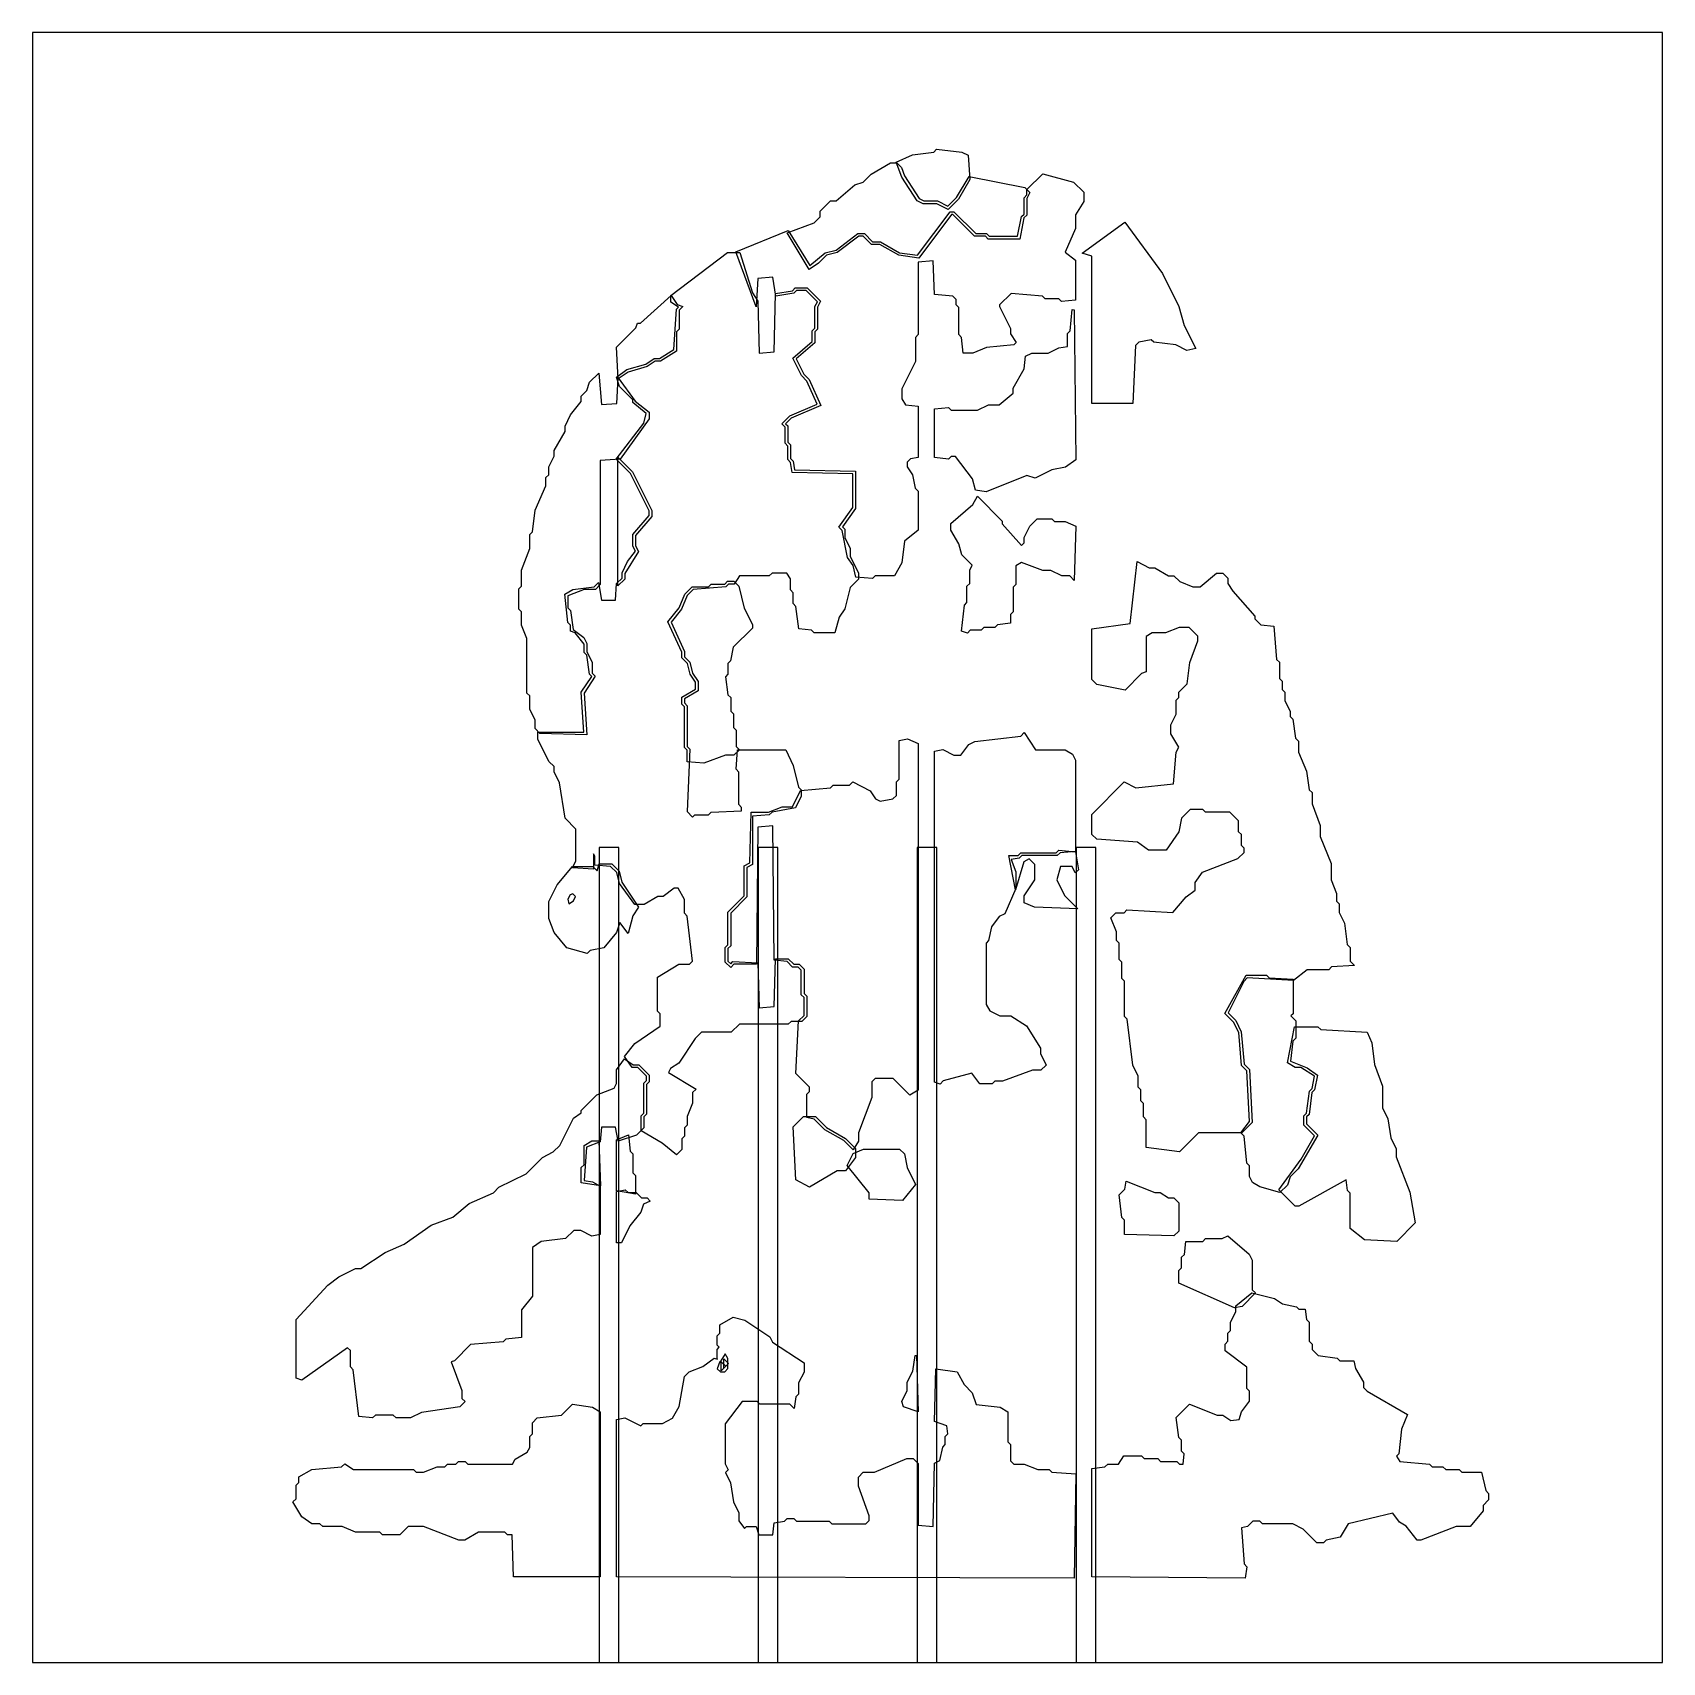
# Model space of a CAD drawing. Header units: millimetres. Extents: x 0 to 296, y 0 to 296.
import ezdxf

# ---------------------------------------------------------------- set-up
doc = ezdxf.new("R2010")
doc.units = ezdxf.units.MM
for name, color, linetype in [('CUT_OUTLINE', 5, 'Continuous'), ('CUT_SLOT', 1, 'Continuous'), ('ENG_D', 3, 'Continuous'), ('ENG_K', 2, 'Continuous'), ('ENG_L', 4, 'Continuous')]:
    doc.layers.add(name, color=color, linetype=linetype)

msp = doc.modelspace()

# ---------------------------------------------------------------- linework, layer by layer
at = {"layer": 'CUT_OUTLINE'}
msp.add_lwpolyline([(0, 0), (295.8, 0), (295.8, 295.8), (0, 295.8), (0, 0)], close=True, dxfattribs=at)
at = {"layer": 'CUT_SLOT'}
for points in [[(102.82, 0), (106.38, 0), (106.38, 147.9), (102.82, 147.9), (102.82, 0)], [(131.69, 0), (135.25, 0), (135.25, 147.9), (131.69, 147.9), (131.69, 0)], [(160.55, 0), (164.12, 0), (164.12, 147.9), (160.55, 147.9), (160.55, 0)], [(189.42, 0), (192.99, 0), (192.99, 147.9), (189.42, 147.9), (189.42, 0)]]:
    msp.add_lwpolyline(points, close=True, dxfattribs=at)
at = {"layer": 'ENG_D'}
for points in [[(141.85, 261.26), (142.97, 262.38), (142.97, 263.37), (144.84, 265.24), (145.84, 265.24), (149.26, 268.17), (150.73, 268.66), (152.19, 270.12), (155.72, 272.14), (156.88, 272.14), (157.73, 271.29), (158.23, 269.78), (160.89, 265.67), (161.76, 265.24), (164.23, 265.24), (166.09, 264.3), (167.67, 265.88), (169.97, 269.7), (180.07, 267.68), (180.99, 266.77), (180.44, 265.67), (180.44, 262.67), (179.93, 262.16), (179.16, 258.34), (173.44, 258.34), (172.94, 258.83), (170.97, 258.83), (167.03, 262.77), (166.76, 262.77), (160.83, 254.87), (157.19, 255.39), (153.75, 257.35), (152.24, 257.35), (150.76, 258.83), (149.96, 258.83), (146.04, 255.89), (144.08, 255.4), (142.64, 253.95), (140.92, 252.81), (136.94, 259.45), (141.85, 261.26)], [(110.93, 99.69), (110.93, 105.11), (111.42, 105.61), (111.42, 106.39), (109.84, 107.97), (108.83, 107.97), (107.41, 109.95), (109.28, 112.34), (113.88, 115.49), (113.88, 117.73), (113.39, 118.22), (113.39, 124.38), (117.27, 126.7), (119.21, 126.7), (119.79, 127.29), (118.83, 135.46), (118.32, 135.97), (118.32, 138.47), (117.19, 140.51), (116.43, 140.51), (114.46, 139.03), (113.46, 139.03), (110.99, 137.55), (109.32, 137.55), (106.51, 141.39), (106.02, 143.34), (104.9, 144.46), (102.05, 144.72), (102.05, 146.35), (101.81, 146.77), (101.81, 143.94), (97.97, 144.23), (98.6, 145.5), (98.6, 151.25), (96.64, 153.21), (95.65, 159.66), (94.66, 161.65), (94.66, 162.59), (93.72, 163.53), (91.7, 167.56), (91.7, 168.85), (100.06, 168.85), (99.58, 176.07), (101.49, 178.93), (101.08, 179.34), (100.59, 182.79), (100.08, 183.3), (100.08, 184.79), (98.45, 186.89), (97.62, 187.16), (97.62, 188.23), (97.13, 188.71), (96.61, 193.88), (98.03, 194.73), (101.94, 195.22), (102.71, 195.99), (103.25, 192.77), (105.77, 192.77), (106, 195.83), (106.98, 196.81), (106.98, 197.75), (108, 199.8), (109.41, 201.67), (108.95, 202.57), (108.95, 204.69), (111.91, 208.14), (111.91, 208.98), (108.51, 215.79), (105.92, 218.38), (110.95, 224.92), (111.39, 226.69), (108.95, 228.64), (108.95, 229.15), (106.52, 231.58), (105.95, 233.29), (107.86, 234.65), (111.31, 235.64), (112.82, 236.64), (113.81, 236.64), (116.36, 238.26), (116.85, 245.63), (117.2, 245.97), (115.86, 246.86), (115.86, 248.1), (126.13, 255.87), (128.36, 255.87), (130.63, 248.58), (131.63, 247.07), (131.87, 237.65), (134.6, 237.86), (134.84, 248.44), (137.92, 248.95), (138.43, 249.46), (140.61, 249.46), (143.03, 247.05), (142.48, 245.95), (142.48, 241.96), (141.99, 241.47), (141.99, 239.49), (138.59, 236.58), (139.97, 233.83), (140.96, 232.84), (143.05, 228.13), (137.69, 225.84), (136.66, 224.81), (137.06, 224.42), (137.06, 221.46), (137.55, 220.97), (137.55, 218.5), (138.03, 218.03), (138.26, 216.43), (149.38, 216.18), (149.38, 209.45), (146.99, 206.1), (147.41, 205.69), (147.41, 204.16), (148.4, 202.19), (148.4, 200.71), (149.87, 197.75), (149.87, 196.61), (148.37, 195.1), (147.39, 191.19), (146.4, 189.7), (145.63, 186.85), (141.88, 186.85), (141.38, 187.35), (139.05, 187.61), (138.55, 191.67), (138.04, 192.17), (138.04, 194.14), (137.55, 194.64), (137.55, 196.64), (136.92, 197.7), (134.2, 197.7), (133.71, 197.2), (128.31, 197.2), (127.33, 195.72), (126.31, 195.72), (125.83, 195.24), (119.91, 194.75), (118.78, 193.61), (117.8, 191.16), (115.9, 188.79), (118.32, 183.45), (118.32, 182.51), (119.28, 181.55), (119.78, 179.56), (120.79, 178.05), (120.79, 176.36), (118.32, 174.88), (118.32, 174.13), (118.81, 173.64), (118.81, 166.25), (119.31, 165.75), (118.82, 154.41), (119.8, 153.43), (120.19, 153.82), (122.66, 153.82), (123.15, 154.31), (128.67, 154.55), (128.67, 155.19), (128.18, 155.69), (128.18, 161.6), (127.68, 162.11), (127.95, 165.65), (136.72, 165.65), (138.03, 162.77), (139, 158.87), (139.52, 158.36), (139.52, 157.21), (138.45, 155.08), (134.22, 154.33), (133.71, 153.83), (130.65, 153.59), (130.65, 144.79), (129.66, 144.3), (129.66, 138.93), (126.7, 135.97), (126.7, 130.05), (126.21, 129.56), (126.21, 127.3), (126.7, 126.8), (127.1, 127.2), (131.63, 126.94), (131.87, 118.83), (134.6, 119.04), (134.84, 127.69), (137.16, 127.69), (138.14, 126.7), (139.13, 126.7), (140.01, 125.82), (140.01, 121.38), (140.51, 120.89), (140.51, 117.23), (139.62, 116.35), (137.65, 116.35), (137.16, 115.86), (128.28, 115.86), (126.8, 114.38), (121.38, 114.38), (120.24, 113.23), (117.27, 108.78), (115.8, 107.8), (115.44, 107.08), (120.44, 104.07), (119.8, 103.43), (119.8, 101.51), (118.81, 99.05), (118.81, 97.51), (118.32, 97.02), (118.32, 95.54), (117.83, 95.05), (117.83, 93.08), (116.86, 92.11), (114.24, 94.21), (110.43, 96.49), (110.43, 99.2), (110.93, 99.69)], [(220.87, 90.12), (220.38, 90.6), (219.89, 95.53), (219.31, 96.11), (220.86, 98.18), (220.38, 107.37), (219.4, 108.35), (218.9, 114.31), (217.95, 116.2), (216.37, 117.79), (220.23, 124.73), (223.93, 124.73), (224.43, 124.23), (228.76, 123.98), (228.76, 117.73), (228.36, 117.34), (229.25, 116.45), (229.25, 113.29), (228.74, 112.78), (228.28, 109.12), (231.34, 107.94), (233.22, 106.6), (232.68, 103.9), (232.19, 103.42), (231.7, 99.47), (231.22, 98.99), (231.22, 97.72), (233.25, 95.68), (229.69, 89.58), (228.23, 88.12), (227.74, 86.64), (226.36, 85.26), (222.74, 86.29), (221.42, 87.09), (220.87, 88.19), (220.87, 90.12)], [(142.09, 99.09), (144.11, 97.07), (147.56, 95.1), (149.38, 93.28), (149.38, 91.61), (147.53, 89.23), (146, 89.23), (141, 86.24), (138.54, 87.61), (138.04, 97.22), (139.91, 99.09), (142.09, 99.09)], [(208.54, 71.59), (208.54, 73.56), (209.05, 74.06), (209.31, 76.42), (212.38, 76.42), (212.88, 76.91), (215.88, 76.91), (216.96, 77.45), (220.82, 74.11), (221.36, 73.02), (221.36, 67.64), (221.96, 67.05), (219.51, 64.6), (218.13, 64.33), (208.05, 68.86), (208.05, 71.1), (208.54, 71.59)]]:
    msp.add_lwpolyline(points, close=True, dxfattribs=at)
at = {"layer": 'ENG_K'}
for points in [[(161.65, 264.74), (160.55, 265.29), (157.79, 269.56), (156.71, 272.27), (159.67, 273.61), (163.56, 274.1), (164.08, 274.62), (168.68, 274.11), (169.83, 273.53), (170.09, 269.12), (168.07, 265.58), (166.19, 263.71), (164.11, 264.74), (161.65, 264.74)], [(148.89, 209.61), (148.89, 215.7), (137.83, 215.94), (137.56, 217.79), (137.06, 218.3), (137.06, 220.76), (136.56, 221.26), (136.56, 224.22), (135.97, 224.81), (137.41, 226.25), (142.4, 228.39), (140.55, 232.56), (139.56, 233.54), (137.98, 236.71), (141.49, 239.71), (141.49, 241.68), (141.99, 242.17), (141.99, 246.07), (142.43, 246.95), (140.4, 248.97), (138.64, 248.97), (138.16, 248.49), (134.88, 247.94), (134.38, 251.42), (131.62, 251.2), (131.32, 246.06), (127.62, 256.01), (137.16, 259.87), (141.06, 253.53), (143.84, 255.85), (145.82, 256.34), (149.79, 259.32), (150.96, 259.32), (152.44, 257.84), (153.88, 257.84), (157.35, 255.86), (160.61, 255.4), (166.51, 263.27), (167.23, 263.27), (171.18, 259.32), (173.15, 259.32), (173.64, 258.83), (178.76, 258.83), (179.47, 262.4), (179.95, 262.87), (179.95, 265.83), (180.44, 266.33), (180.44, 267.31), (183.33, 270.2), (188.95, 268.66), (190.79, 266.82), (190.79, 265.17), (189.31, 262.7), (189.31, 260.26), (187.4, 255.95), (189.31, 254.51), (189.31, 247.27), (186.76, 246.98), (186.25, 247.49), (183.79, 247.49), (183.29, 247.99), (177.58, 248.47), (175.51, 246.4), (175.51, 246.07), (177.48, 242.12), (177.48, 241.15), (178.54, 239.57), (178.09, 239.12), (173.1, 238.62), (170.63, 237.63), (168.88, 237.63), (168.62, 240.48), (168.12, 240.98), (168.12, 245.91), (167.62, 246.4), (167.62, 247.39), (167.02, 247.99), (163.69, 248.25), (163.44, 254.37), (160.72, 254.16), (160.72, 240.98), (160.23, 240.49), (160.23, 236.09), (157.76, 231.16), (157.76, 229.32), (158.4, 228.25), (160.72, 227.99), (160.72, 218.69), (159.36, 218.42), (158.75, 217.81), (158.75, 217), (159.72, 215.54), (160.21, 213.1), (160.72, 212.59), (160.72, 205.47), (158.24, 203.48), (157.75, 199.59), (156.43, 197.2), (152.93, 197.2), (152.43, 196.7), (149.43, 196.97), (148.91, 199.07), (147.92, 200.56), (146.94, 205.46), (146.35, 206.05), (148.89, 209.61)], [(198.24, 261.39), (205.06, 252.06), (208.03, 246.1), (209.02, 242.65), (211.13, 238.44), (209.49, 238.11), (207.48, 239.12), (203.5, 239.61), (203.04, 240.07), (200.78, 239.62), (200.16, 239), (199.66, 228.51), (192.27, 228.51), (192.27, 255.2), (190.51, 255.79), (198.24, 261.39)], [(109.76, 243.05), (110.34, 243.05), (115.9, 248.11), (117, 246.46), (118.04, 246.12), (117.34, 245.42), (117.34, 241.96), (116.84, 241.47), (116.84, 237.99), (113.96, 236.15), (112.97, 236.15), (111.52, 235.18), (108.07, 234.2), (106.26, 232.99), (105.99, 238.71), (109.48, 242.2), (109.76, 243.05)], [(166.23, 218.39), (163.68, 218.67), (163.68, 227.5), (166.23, 227.78), (166.74, 227.28), (171.51, 227.28), (173.48, 228.26), (175.42, 228.26), (177.98, 230.35), (177.98, 231.29), (179.95, 234.75), (180.21, 237.05), (181.37, 237.63), (184.33, 237.63), (186.28, 238.61), (187.84, 238.83), (187.84, 241.18), (188.34, 241.68), (188.69, 245.52), (189.06, 245.51), (189.32, 218.28), (187.44, 216.94), (184.96, 216.44), (181.94, 214.93), (180.45, 215.43), (173.08, 212.48), (171.12, 212.76), (170.6, 214.84), (167.5, 218.89), (166.74, 218.89), (166.23, 218.39)], [(88.74, 190.69), (88.25, 191.18), (88.25, 194.84), (88.74, 195.33), (88.74, 198.23), (90.22, 202.18), (90.22, 204.7), (90.73, 205.21), (91.21, 209.1), (93.18, 213.52), (93.18, 215.05), (93.67, 215.55), (93.67, 216.98), (94.66, 218.95), (94.66, 219.95), (96.63, 223.4), (96.63, 224.38), (97.65, 226.42), (99.59, 228.84), (99.59, 229.84), (100.6, 230.86), (101.1, 232.34), (102.74, 233.99), (103.26, 228.28), (106.01, 228.49), (106.28, 233.15), (109.38, 228.93), (111.91, 226.9), (111.91, 225.72), (106.62, 218.41), (103.04, 218.17), (103.04, 195.62), (102.15, 194.74), (100.13, 194.74), (97.12, 193.58), (97.12, 191.39), (97.6, 190.91), (98.09, 187.48), (100.03, 186.03), (100.57, 184.94), (100.57, 183.46), (101.56, 181.48), (101.56, 179.56), (102.12, 178.99), (100.09, 175.94), (100.59, 168.35), (92.09, 168.61), (91.21, 169.49), (91.21, 171.02), (90.22, 172.99), (90.22, 175.41), (89.73, 175.9), (89.73, 185.82), (88.74, 188.28), (88.74, 190.69)], [(109.98, 201.63), (107.48, 197.62), (107.48, 196.61), (106.24, 195.38), (106.24, 218.75), (108.91, 216.08), (112.41, 209.09), (112.41, 207.96), (109.45, 204.51), (109.45, 202.68), (109.98, 201.63)], [(168.63, 201.02), (168.13, 203.02), (166.64, 205.52), (166.64, 206.68), (170.64, 210.18), (171.52, 211.65), (176, 207.16), (176, 206.66), (179.47, 202.74), (179.95, 203.22), (179.95, 204.16), (180.98, 206.22), (182.31, 207.56), (184.98, 207.56), (185.47, 207.06), (187.39, 207.06), (189.32, 206.24), (189.05, 196.38), (188.23, 197.2), (186.79, 197.2), (184.82, 198.19), (183.35, 198.19), (179.48, 199.64), (178.47, 199.04), (178.47, 195.62), (177.98, 195.13), (177.98, 190.69), (177.48, 190.2), (177.48, 188.6), (175.13, 188.34), (174.63, 187.84), (172.65, 187.84), (172.16, 187.34), (170.19, 187.34), (169.66, 186.81), (168.59, 187.17), (169.11, 191.89), (169.59, 192.37), (169.59, 195.33), (170.09, 195.83), (170.09, 198.25), (170.53, 199.13), (168.63, 201.02)], [(197.2, 127.59), (197.2, 130.54), (196.71, 131.04), (196.71, 132.57), (195.68, 135.14), (196.61, 136.07), (198.09, 136.07), (198.59, 136.57), (206.95, 136.08), (209.36, 138.96), (211.01, 140.14), (211.01, 141.57), (212.33, 143.42), (218.76, 145.89), (219.88, 147.02), (219.88, 147.8), (219.39, 148.29), (219.39, 150.26), (218.89, 150.76), (218.89, 152.73), (217.31, 154.31), (212.88, 154.31), (212.38, 154.8), (210.12, 154.8), (208.52, 153.2), (208.03, 150.76), (205.71, 147.41), (202.54, 147.41), (200.56, 148.89), (193.15, 149.39), (192.27, 150.26), (192.27, 153.92), (198.14, 159.79), (200.21, 158.75), (207.08, 159.47), (207.56, 165.23), (208.01, 166.13), (206.57, 168.54), (206.57, 170.15), (207.56, 172.12), (207.56, 174.63), (208.05, 175.12), (208.05, 176.11), (209.54, 177.6), (210.03, 181.49), (211.5, 185.42), (211.5, 186.25), (209.92, 187.84), (208.1, 187.84), (205.63, 186.85), (203.19, 186.85), (202.13, 186.22), (202.13, 179.77), (201.28, 179.49), (198.27, 176.48), (193.14, 177.5), (192.27, 178.37), (192.27, 187.56), (199.2, 188.55), (200.45, 199.8), (202.68, 198.68), (203.68, 198.68), (206.15, 197.2), (207.16, 197.2), (208.19, 196.18), (210.56, 195.23), (211.9, 195.23), (214.86, 197.7), (216.04, 197.7), (216.92, 196.81), (216.92, 195.8), (217.86, 194.4), (221.85, 189.9), (221.85, 189.42), (222.95, 188.32), (225.29, 188.06), (225.79, 182.03), (226.29, 181.53), (226.29, 178.57), (226.78, 178.08), (226.78, 176.6), (227.28, 176.11), (227.28, 174.58), (228.26, 172.61), (228.26, 171.67), (228.74, 171.19), (229.23, 167.74), (229.74, 167.23), (229.74, 165.21), (231.21, 161.77), (231.7, 158.37), (232.21, 157.86), (232.21, 155.83), (233.69, 151.89), (233.69, 149.92), (235.66, 144.99), (235.66, 142.03), (236.64, 139.57), (236.64, 138.14), (237.14, 137.65), (237.14, 136.13), (238.12, 134.17), (238.6, 130.27), (239.11, 129.76), (239.11, 127.3), (239.91, 126.49), (235.77, 126.22), (235.27, 125.72), (231.31, 125.72), (228.84, 123.74), (220.47, 124.23), (219.84, 123.6), (216.98, 117.88), (218.36, 116.5), (219.38, 114.45), (219.87, 108.57), (220.86, 107.58), (221.37, 98.01), (219.49, 96.14), (211.6, 96.14), (208.14, 92.67), (202.13, 93.45), (202.13, 98.5), (201.64, 98.99), (201.64, 101.46), (201.15, 101.95), (201.15, 103.92), (200.65, 104.42), (200.65, 106.43), (199.67, 108.39), (198.69, 116.73), (198.19, 117.23), (198.19, 123.64), (197.7, 124.14), (197.7, 127.09), (197.2, 127.59)], [(118.84, 181.3), (117.83, 182.31), (117.83, 183.35), (115.32, 188.86), (117.37, 191.41), (118.36, 193.89), (119.7, 195.23), (122.66, 195.23), (123.15, 195.72), (125.61, 195.72), (126.11, 196.22), (127.3, 196.22), (128.16, 195.36), (129.15, 191.37), (130.65, 188.39), (130.65, 187.73), (127.18, 184.26), (126.68, 181.8), (126.21, 181.32), (126.21, 179.35), (125.73, 178.87), (126.2, 175.63), (126.7, 175.12), (126.7, 172.65), (127.2, 172.16), (127.2, 169.7), (127.69, 169.2), (127.69, 166.25), (128.28, 165.65), (127.3, 164.66), (125.76, 164.66), (121.81, 163.18), (118.81, 163.45), (118.81, 165.55), (118.32, 166.04), (118.32, 173.44), (117.83, 173.93), (117.83, 175.16), (120.29, 176.64), (120.29, 177.9), (119.33, 179.35), (118.84, 181.3)], [(189.31, 163.74), (189.31, 147.18), (186.47, 146.93), (185.97, 146.42), (179.56, 146.42), (179.08, 145.94), (177.58, 145.73), (178.47, 143.51), (178.47, 140.45), (176.44, 135.89), (175.43, 135.38), (174.02, 133.5), (173.52, 131.02), (173.05, 130.54), (173.05, 119.38), (173.71, 118.26), (175.57, 117.34), (177.55, 117.34), (180.37, 115.54), (182.91, 111.49), (182.91, 110.49), (183.94, 108.41), (183.01, 107.48), (181.47, 107.48), (176.05, 105.5), (174.63, 105.5), (174.13, 105.01), (171.94, 105.01), (170.48, 106.95), (165.29, 105.53), (164.73, 104.97), (163.68, 105.33), (163.68, 165.36), (165.19, 165.66), (167.19, 164.66), (168.49, 164.66), (169.93, 166.58), (171, 167.12), (179.34, 168.1), (179.99, 168.75), (182.05, 165.65), (187.41, 165.65), (188.76, 164.84), (189.31, 163.74)], [(138.93, 126.21), (137.94, 126.21), (136.94, 127.21), (134.59, 127.47), (134.35, 151.83), (131.63, 151.62), (131.38, 126.7), (127.3, 126.7), (126.7, 126.11), (125.72, 127.09), (125.72, 129.76), (126.21, 130.26), (126.21, 136.17), (129.17, 139.13), (129.17, 144.6), (130.16, 145.1), (130.41, 154.31), (133.56, 154.31), (136.02, 155.3), (137.89, 155.3), (139.36, 158.24), (144.83, 158.74), (145.33, 159.24), (148.29, 159.24), (148.84, 159.79), (152.01, 158.2), (153, 156.72), (153.85, 156.29), (156.16, 156.76), (156.78, 157.37), (156.78, 159.84), (157.27, 160.33), (157.27, 167.33), (158.77, 167.63), (160.72, 166.8), (160.72, 103.88), (159.2, 102.97), (156.18, 106), (152.93, 106), (152.34, 105.4), (152.34, 102.5), (149.87, 96.09), (149.87, 94.59), (148.94, 93.03), (147.26, 94.71), (143.81, 96.68), (141.86, 98.62), (140.51, 98.89), (140.51, 103.14), (141, 103.63), (141, 104.42), (138.53, 106.89), (139.03, 116.46), (140.01, 117.44), (140.01, 120.68), (139.52, 121.18), (139.52, 125.61), (138.93, 126.21)], [(106.96, 141.59), (109.99, 137.06), (108.94, 135.47), (108.07, 132.31), (106.57, 134.31), (105.97, 132.5), (103.67, 129.68), (101.19, 129.19), (100.65, 128.64), (96.98, 129.69), (94.69, 132.49), (93.67, 135.04), (93.67, 138.1), (95.19, 141.14), (97.99, 144.45), (101.66, 144.45), (102.44, 143.67), (102.86, 144.94), (105.11, 144.94), (106.47, 143.59), (106.96, 141.59)], [(97.54, 139.32), (97.13, 138.5), (97.3, 137.69), (98.17, 138.22), (98.55, 138.98), (98.04, 139.49), (97.54, 139.32)], [(229.18, 107.97), (227.74, 108.83), (229.05, 115.36), (233.29, 115.36), (233.79, 114.86), (242.23, 114.37), (243.05, 112.47), (243.54, 108.52), (245.02, 104.56), (245.02, 100.63), (246, 98.68), (246.5, 95.22), (247.49, 93.24), (247.49, 91.75), (249.95, 85.36), (250.96, 79.78), (247.59, 76.41), (241.73, 76.67), (239.11, 78.76), (239.11, 85.19), (238.63, 85.67), (238.41, 87.61), (229.8, 82.83), (229.15, 82.83), (226.21, 85.76), (230.27, 91.34), (232.64, 95.6), (230.73, 97.51), (230.73, 99.2), (231.23, 99.7), (231.73, 103.65), (232.23, 104.15), (232.67, 106.37), (230.16, 107.97), (229.18, 107.97)], [(98.16, 98.77), (99.59, 99.72), (99.59, 100.18), (102.41, 103), (105.57, 104.22), (106, 105.07), (106, 107.55), (107.41, 109.54), (109.03, 108.46), (110.04, 108.46), (111.91, 106.59), (111.91, 105.4), (111.42, 104.91), (111.42, 99.49), (110.93, 98.99), (110.93, 97.02), (109.58, 95.67), (106.3, 94.58), (105.79, 97.12), (103.26, 97.12), (103.02, 94.48), (100.56, 93.5), (100.1, 87.47), (101.64, 87.25), (103.04, 86.42), (103.04, 77.69), (101.52, 77.39), (99.53, 78.39), (98.21, 78.39), (96.74, 76.92), (92.28, 76.42), (90.71, 75.3), (90.71, 66.47), (88.74, 64), (88.74, 58.94), (85.89, 58.68), (85.4, 58.18), (79.48, 57.69), (76.55, 54.75), (75.99, 54.57), (77.9, 49.34), (77.9, 47.92), (78.49, 47.33), (77.52, 46.36), (70.57, 45.36), (68.59, 44.37), (65.96, 44.37), (65.47, 44.86), (62.22, 44.86), (61.72, 44.36), (59.19, 44.64), (58.19, 53.13), (57.68, 53.64), (57.68, 56.59), (57.16, 57.11), (48.85, 51.25), (47.82, 51.59), (47.82, 62.21), (53.57, 68.47), (55.58, 69.97), (58.61, 71.49), (59.58, 71.49), (63.97, 74.42), (67.42, 75.89), (72.36, 79.35), (76.29, 80.82), (79.24, 83.28), (83.67, 85.25), (84.65, 86.23), (89.58, 88.7), (92.54, 91.66), (94.51, 92.64), (95.69, 93.82), (98.16, 98.77)], [(157.37, 93.18), (158.24, 92.31), (158.74, 89.81), (160.27, 86.74), (157.87, 83.81), (151.85, 84.07), (151.85, 85.2), (147.86, 90.19), (148.95, 92.38), (150.81, 93.18), (157.37, 93.18)], [(111.52, 84.3), (112.08, 83.74), (110.88, 83.14), (110.41, 81.72), (108.42, 79.24), (106.89, 76.17), (106, 76.17), (106, 85.49), (107.56, 85.8), (108.07, 85.29), (109.55, 85.29), (110.54, 84.3), (111.52, 84.3)], [(197.19, 84.89), (198.21, 85.9), (198.5, 87.35), (203.66, 85.29), (204.67, 85.29), (206.15, 84.3), (207.16, 84.3), (208.05, 83.42), (208.05, 78.29), (207.16, 77.4), (198.19, 77.66), (198.19, 80.26), (197.71, 80.74), (197.19, 84.89)], [(219.41, 45.47), (220.87, 47.41), (220.87, 49.2), (220.37, 49.69), (220.37, 53.61), (216.43, 56.57), (216.43, 57.78), (216.92, 58.28), (216.92, 59.76), (217.42, 60.25), (217.42, 61.68), (218.4, 63.66), (218.4, 64.7), (221.3, 67.07), (225.41, 66.05), (226.88, 65.06), (229.37, 64.56), (229.84, 64.09), (230.94, 64.09), (231.21, 62.24), (231.71, 61.73), (231.71, 58.28), (232.21, 57.78), (232.21, 56.8), (233.31, 55.7), (236.76, 55.2), (237.24, 54.72), (239.8, 54.72), (240.08, 53.33), (241.57, 50.85), (241.57, 49.9), (242.22, 49.25), (249.52, 44.97), (248.47, 42.34), (247.97, 37.85), (247.55, 37.43), (248.13, 36.47), (253.52, 35.98), (254, 35.5), (255.97, 35.5), (256.47, 35), (258.93, 35), (259.42, 34.51), (262.97, 34.51), (263.74, 31.18), (264.25, 30.67), (264.25, 29.48), (263.27, 28.49), (263.27, 27.52), (260.92, 24.65), (258.38, 24.65), (251.97, 22.19), (251.31, 22.19), (249.3, 24.71), (248.06, 25.45), (246.89, 27.08), (238.77, 25.17), (237.29, 22.7), (234.79, 22.2), (234.28, 21.69), (233.09, 21.69), (230.58, 24.2), (228.7, 25.14), (223.23, 25.14), (222.74, 25.64), (221.46, 25.64), (220.5, 24.67), (219.4, 24.45), (219.87, 17.86), (220.39, 17.34), (220.09, 15.28), (192.27, 15.53), (192.27, 35.22), (194.62, 35.49), (195.13, 35.99), (197.07, 35.99), (198.06, 37.47), (201.25, 37.47), (201.74, 36.98), (204.21, 36.98), (204.7, 36.48), (207.66, 36.48), (208.15, 35.99), (208.81, 35.99), (209.02, 37.87), (208.54, 38.35), (208.54, 40.32), (208.06, 40.8), (207.54, 44.46), (209.96, 46.88), (215, 44.86), (216.01, 44.86), (217.47, 43.89), (218.96, 44.1), (219.41, 45.47)], [(124.24, 57.58), (124.24, 59.26), (124.73, 59.76), (124.73, 61.28), (127.16, 62.63), (129.27, 62.1), (133.8, 59.08), (134.29, 58.1), (140.01, 54.36), (140.01, 52.69), (139.03, 50.72), (139.03, 48.71), (138.52, 48.2), (138.22, 46.07), (137.45, 46.84), (132.02, 46.84), (131.53, 47.33), (128.8, 47.33), (125.72, 43.3), (125.72, 36.05), (126.26, 34.95), (125.77, 34.46), (126.69, 32.61), (127.19, 29.16), (128.18, 27.17), (128.18, 25.72), (129.2, 24.29), (129.56, 24.65), (131.32, 24.65), (131.81, 23.17), (134.37, 23.17), (134.61, 25.36), (136.45, 25.62), (136.95, 26.13), (138.14, 26.13), (138.64, 25.64), (144.55, 25.64), (145.05, 25.14), (151.25, 25.14), (151.85, 25.74), (151.85, 26.58), (149.87, 32), (149.87, 33.63), (150.76, 34.51), (152.78, 34.51), (158.7, 36.98), (159.84, 36.98), (160.72, 36.09), (160.72, 24.88), (163.44, 24.67), (163.68, 36.14), (164.69, 36.65), (165.18, 39.07), (165.65, 39.54), (165.65, 41.02), (166.13, 41.5), (165.92, 42.95), (163.67, 43.7), (163.93, 53.28), (167.78, 52.73), (169.05, 50.44), (170.55, 48.94), (171.26, 46.82), (175.59, 46.34), (176.99, 45.5), (176.99, 40.04), (177.48, 39.54), (177.48, 36.58), (178.08, 35.99), (179.99, 35.99), (182.46, 35), (184.49, 35), (184.99, 34.5), (189.32, 34.25), (189.06, 15.28), (106, 15.53), (106, 44.08), (107.51, 44.38), (110.38, 42.95), (110.82, 43.38), (114.32, 43.38), (116.17, 44.31), (117.35, 46.43), (118.34, 51.89), (119.17, 52.72), (121.65, 53.71), (123.7, 55.24), (124.31, 55.04), (124.24, 55.11), (124.24, 56.8), (124.63, 57.19), (124.24, 57.58)], [(124.72, 54.64), (124.27, 53.31), (124.83, 52.75), (125.61, 52.75), (126.21, 53.35), (126.21, 55.15), (125.71, 55.99), (124.77, 54.58), (124.72, 54.64)], [(124.98, 52.9), (124.98, 54.58), (125.82, 53.74), (124.98, 52.9)], [(126.31, 54.23), (125.47, 53.39), (125.47, 55.07), (126.31, 54.23)], [(157.74, 47.35), (158.75, 49.36), (158.75, 50.84), (159.74, 52.83), (160.16, 55.72), (160.44, 55.7), (160.73, 45.5), (158.06, 46.39), (157.74, 47.35)], [(50.71, 35), (56.09, 35.49), (56.66, 36.06), (58.25, 35), (69.12, 35), (69.62, 34.51), (70.95, 34.51), (73.41, 35.5), (74.83, 35.5), (75.33, 35.99), (76.81, 35.99), (77.3, 36.48), (78.49, 36.48), (78.98, 35.99), (87.11, 35.99), (87.57, 36.91), (89.79, 38.14), (90.22, 39.01), (90.22, 41.02), (90.71, 41.51), (90.71, 43.49), (91.59, 44.36), (96.02, 44.85), (98.02, 46.85), (101.64, 46.33), (103.04, 45.5), (103.04, 15.53), (87.27, 15.53), (87.02, 23.17), (86.17, 23.17), (85.68, 23.66), (80.92, 23.66), (78.46, 22.19), (77.36, 22.19), (70.95, 24.65), (68.14, 24.65), (66.66, 23.17), (63.5, 23.17), (63, 23.66), (58.62, 23.66), (56.16, 24.65), (52.65, 24.65), (52.16, 25.14), (50.7, 25.14), (48.87, 26.45), (47.26, 29.13), (47.82, 29.68), (47.82, 32.15), (48.31, 32.64), (48.31, 33.67), (50.71, 35)]]:
    msp.add_lwpolyline(points, close=True, dxfattribs=at)
at = {"layer": 'ENG_L'}
for points in [[(181.86, 137.06), (179.95, 137.88), (179.95, 139.1), (181.92, 142.06), (181.92, 144.84), (180.9, 145.87), (179.91, 145.28), (178.42, 140.22), (177.18, 146.42), (178.86, 146.42), (179.35, 146.92), (185.76, 146.92), (186.26, 147.42), (189.28, 147.14), (189.83, 143.87), (189.25, 143.3), (188.67, 144.45), (186.54, 144.45), (185.88, 142.01), (187.3, 139.17), (189.68, 136.79), (181.86, 137.06)], [(99.59, 87.05), (99.59, 89.83), (100.08, 90.32), (100.08, 93.81), (101.49, 94.66), (102.78, 94.66), (103.05, 86.48), (99.59, 87.05)], [(106, 85.57), (106, 94.82), (108.18, 95.76), (108.45, 92.8), (108.95, 92.29), (108.95, 88.84), (109.45, 88.35), (109.45, 85), (106, 85.57)]]:
    msp.add_lwpolyline(points, close=True, dxfattribs=at)

doc.saveas('drawing.dxf')
